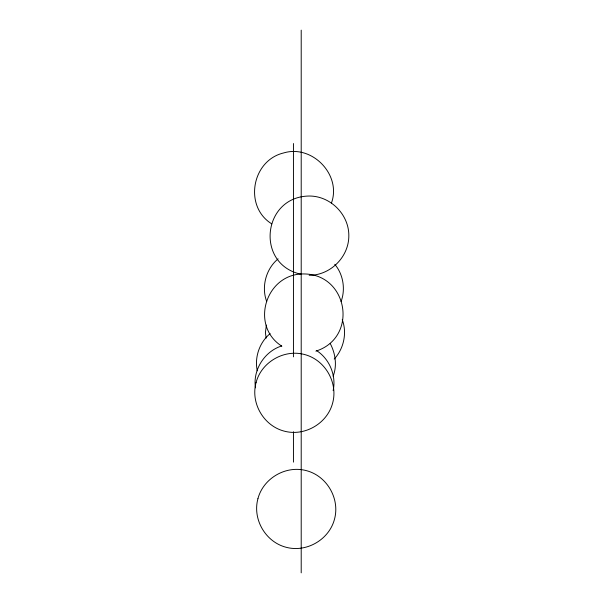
<?xml version="1.0" encoding="UTF-8"?>
<svg xmlns="http://www.w3.org/2000/svg" width="603" height="603" viewBox="0 0 603 603"><rect width="100%" height="100%" fill="white"/><g stroke="black" fill="none" stroke-linecap="round" stroke-linejoin="round"><path stroke-width="0.9" d="M266.39 325.07L265.41 332.532L266.149 338.125M333.15 390.631C336.436 375.556 329.532 358.898 316.552 350.569M331.364 203.249C341.893 175.051 312.226 144.2 283.546 152.974C251.707 160.571 243.665 206.61 271.749 223.856M341.094 301.477C345.655 289.236 343.265 274.342 334.778 264.318M333.12 376.219C337.265 365.622 335.449 353.464 330.24 343.537M334.213 359.064C343.8 348.722 347.245 332.894 342.248 319.665M278.104 258.868C265.991 268.787 261.152 286.832 266.684 301.477M270.136 333.61C259.494 342.353 254.368 357.345 257.27 370.815M281.639 345.971C264.498 351.353 252.627 370.054 255.484 387.835M315.882 351.134C358.416 337.657 348.391 274.222 303.889 273.943C265.833 273.347 249.529 325.68 281.835 346.175M309.196 275.292C330.414 275.428 348.964 256.878 348.828 235.66C348.964 214.449 330.414 195.9 309.196 196.028C262.486 196.533 255.129 264.137 300.807 274.192M301.206 30.15L301.206 572.85M293.442 143.522L293.442 356.855M293.442 431.756L293.442 462.139M256.071 382.558C250.449 403.015 263.571 425.733 284.096 431.1C304.545 436.715 327.271 423.6 332.63 403.075C338.253 382.619 325.13 359.893 304.605 354.534C284.156 348.918 261.431 362.034 256.071 382.558M257.933 498.689C252.31 519.145 265.433 541.863 285.958 547.23C306.407 552.845 329.132 539.723 334.492 519.206C340.115 498.749 326.992 476.023 306.467 470.664C286.018 465.041 263.292 478.164 257.933 498.689"/></g></svg>
